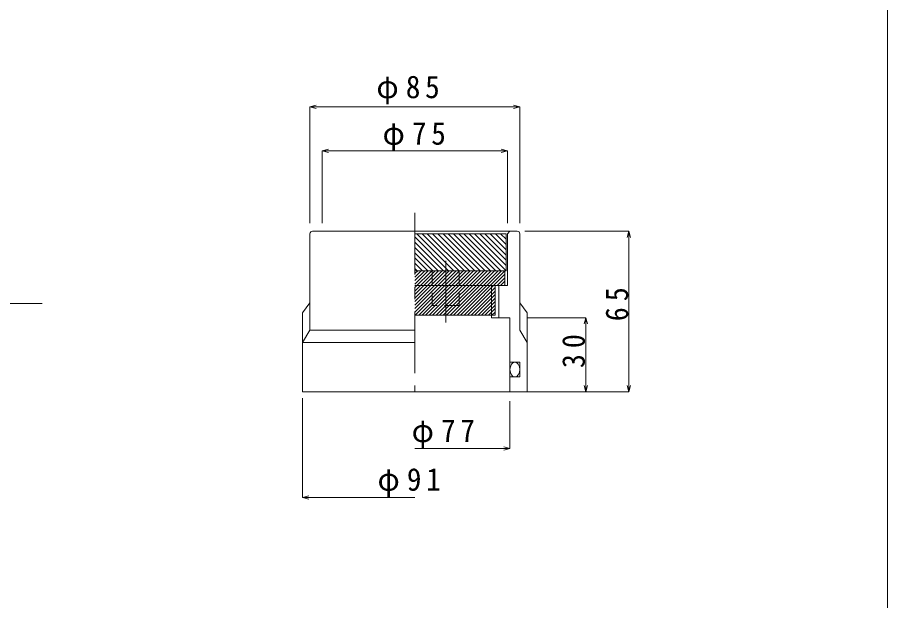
# Model space of a CAD drawing. Units: millimetres on the paper, enlarged 15 times, with parts at other scales. Extents: x -2100 to 2100, y -1470 to 1470.
# Drawn here: x 1042 to 2100, y -734 to -26 of the extents above; entities that cross this region are included whole.
import ezdxf

# ---------------------------------------------------------------- set-up
doc = ezdxf.new("R2010")
doc.units = ezdxf.units.MM
doc.header["$LTSCALE"] = 15
for name, pattern in [('CHAIN1', [8, 5, -1, 1, -1]), ('CHAIN2', [12, 9, -1, 1, -1]), ('DASHED1', [1.8, 1.2, -0.6])]:
    doc.linetypes.add(name, pattern=pattern)
doc.layers.add('0-0_図面枠', color=7, linetype='Continuous', lineweight=18)
doc.layers.add('2-0', color=4, linetype='Continuous', lineweight=18)
doc.styles.add('ＭＳ ゴシック', font='')
doc.styles.get('ＭＳ ゴシック').set_extended_font_data('MS Gothic')

msp = doc.modelspace()

# ---------------------------------------------------------------- linework, layer by layer
at = {"layer": '0-0_図面枠', "color": 5}
msp.add_lwpolyline([(2100, 1470), (-2100, 1470), (-2100, -1470), (2100, -1470)], close=True, dxfattribs=at)
at = {"layer": '2-0'}
for p, q in [((1397.99, -134.58), (1405.52, -132.57)), ((1397.99, -134.58), (1652.99, -134.58)), ((1397.99, -134.58), (1405.52, -136.6)), ((1397.99, -134.58), (1397.99, -275.95)), ((1652.99, -134.58), (1645.45, -132.57)), ((1652.99, -134.58), (1645.45, -136.6)), ((1652.99, -134.58), (1652.99, -275.95)), ((1412.99, -188.29), (1420.52, -186.27)), ((1412.99, -188.29), (1637.99, -188.29)), ((1412.99, -188.29), (1420.52, -190.31)), ((1412.99, -188.29), (1412.99, -275.95)), ((1637.99, -188.29), (1630.45, -186.27)), ((1637.99, -188.29), (1630.45, -190.31)), ((1637.99, -188.29), (1637.99, -275.95)), ((1785.33, -285.83), (1659.14, -285.83)), ((1785.33, -285.83), (1783.31, -293.37)), ((1785.33, -480.83), (1785.33, -285.83)), ((1785.33, -285.83), (1787.35, -293.37)), ((1545.89, -333.83), (1525.49, -354.24)), ((1528.92, -333.83), (1525.49, -337.27)), ((1533.17, -333.83), (1525.49, -341.51)), ((1537.41, -333.83), (1525.49, -345.75)), ((1541.65, -333.83), (1525.49, -350)), ((1550.14, -333.83), (1525.49, -358.48)), ((1554.38, -333.83), (1525.49, -362.72)), ((1558.62, -333.83), (1525.49, -366.97)), ((1562.86, -333.83), (1525.49, -371.21)), ((1567.11, -333.83), (1525.49, -375.45)), ((1571.35, -333.83), (1525.49, -379.69)), ((1575.59, -333.83), (1525.49, -383.94)), ((1579.83, -333.83), (1525.83, -387.83)), ((1584.08, -333.83), (1530.08, -387.83)), ((1588.32, -333.83), (1534.32, -387.83)), ((1592.56, -333.83), (1538.56, -387.83)), ((1596.8, -333.83), (1542.8, -387.83)), ((1601.05, -333.83), (1547.05, -387.83)), ((1605.29, -333.83), (1551.29, -387.83)), ((1609.53, -333.83), (1555.53, -387.83)), ((1613.78, -333.83), (1559.78, -387.83)), ((1618.02, -333.83), (1564.02, -387.83)), ((1622.26, -333.83), (1568.26, -387.83)), ((1626.5, -333.83), (1572.5, -387.83)), ((1630.75, -333.83), (1576.75, -387.83)), ((1634.99, -333.83), (1580.99, -387.83)), ((1634.99, -338.08), (1585.23, -387.83)), ((1634.99, -342.32), (1625.47, -351.83)), ((1634.99, -346.56), (1629.72, -351.83)), ((1622.99, -354.32), (1589.47, -387.83)), ((1622.99, -358.56), (1593.72, -387.83)), ((1634.99, -350.8), (1633.96, -351.83)), ((1622.99, -362.8), (1597.96, -387.83)), ((1622.99, -367.05), (1602.2, -387.83)), ((1622.99, -371.29), (1606.44, -387.83)), ((1622.99, -375.53), (1610.69, -387.83)), ((1622.99, -379.77), (1614.93, -387.83)), ((1622.99, -384.02), (1619.17, -387.83)), ((1733.05, -390.83), (1661.84, -390.83)), ((1733.05, -390.83), (1731.03, -398.37)), ((1733.05, -480.83), (1733.05, -390.83)), ((1733.05, -390.83), (1735.07, -398.37)), ((1733.05, -480.83), (1731.03, -473.3)), ((1733.05, -480.83), (1735.07, -473.3)), ((1785.33, -480.83), (1783.31, -473.3)), ((1785.33, -480.83), (1787.35, -473.3)), ((1785.33, -480.83), (1659.14, -480.83)), ((1733.05, -480.83), (1661.84, -480.83)), ((1388.99, -609.26), (1388.99, -488.62)), ((1640.99, -549.61), (1640.99, -492.36)), ((1640.99, -549.61), (1633.45, -551.63)), ((1388.99, -609.26), (1396.52, -607.24)), ((1388.99, -609.26), (1525.49, -609.26)), ((1388.99, -609.26), (1396.52, -611.28))]:
    msp.add_line(p, q, dxfattribs=at)
at = {"layer": '2-0', "linetype": 'CHAIN1'}
for p, q in [((1525.49, -263.33), (1525.49, -480.83)), ((1562.99, -321.83), (1562.99, -398.33))]:
    msp.add_line(p, q, dxfattribs=at)
at = {"layer": '2-0', "color": 3}
for p, q in [((1397.99, -288.83), (1397.99, -405.83)), ((1637.99, -288.83), (1637.99, -351.83)), ((1640.99, -285.83), (1649.99, -285.83)), ((1618.49, -351.83), (1618.49, -390.83)), ((1637.99, -351.83), (1621.49, -351.83)), ((1622.99, -351.83), (1622.99, -387.83)), ((1627.49, -351.83), (1627.49, -390.83)), ((1622.99, -387.83), (1525.49, -387.83)), ((1640.99, -390.83), (1618.49, -390.83)), ((1640.99, -390.83), (1640.99, -474.83)), ((1397.99, -405.83), (1388.99, -420.83)), ((1525.49, -405.83), (1397.99, -405.83)), ((1525.49, -420.83), (1388.99, -420.83)), ((1661.99, -480.83), (1661.99, -420.83)), ((1652.99, -444.83), (1640.99, -444.83)), ((1652.99, -444.83), (1652.99, -462.83))]:
    msp.add_line(p, q, dxfattribs=at)
at = {"layer": '2-0', "color": 2}
for p, q in [((1636.49, -288.83), (1525.49, -288.83)), ((1566.49, -333.83), (1525.49, -292.84)), ((1572.85, -333.83), (1527.85, -288.83)), ((1579.21, -333.83), (1534.21, -288.83)), ((1585.58, -333.83), (1540.58, -288.83)), ((1591.94, -333.83), (1546.94, -288.83)), ((1598.3, -333.83), (1553.3, -288.83)), ((1604.67, -333.83), (1559.67, -288.83)), ((1611.03, -333.83), (1566.03, -288.83)), ((1617.4, -333.83), (1572.4, -288.83)), ((1623.76, -333.83), (1578.76, -288.83)), ((1630.12, -333.83), (1585.12, -288.83)), ((1636.49, -333.83), (1591.49, -288.83)), ((1636.49, -327.47), (1597.85, -288.83)), ((1636.49, -321.11), (1604.22, -288.83)), ((1636.49, -314.74), (1610.58, -288.83)), ((1636.49, -308.38), (1616.94, -288.83)), ((1636.49, -302.01), (1623.31, -288.83)), ((1636.49, -295.65), (1629.67, -288.83)), ((1636.49, -289.29), (1636.04, -288.83)), ((1636.49, -288.83), (1636.49, -333.83)), ((1560.12, -333.83), (1525.49, -299.2)), ((1553.76, -333.83), (1525.49, -305.57)), ((1547.39, -333.83), (1525.49, -311.93)), ((1541.03, -333.83), (1525.49, -318.29)), ((1534.67, -333.83), (1525.49, -324.66)), ((1528.3, -333.83), (1525.49, -331.02)), ((1634.99, -333.83), (1525.49, -333.83))]:
    msp.add_line(p, q, dxfattribs=at)
at = {"layer": '2-0', "color": 7, "linetype": 'DASHED1'}
for p, q in [((1546.49, -333.83), (1546.49, -375.83)), ((1579.49, -333.83), (1579.49, -375.83)), ((1579.49, -375.83), (1546.49, -375.83))]:
    msp.add_line(p, q, dxfattribs=at)
at = {"layer": '2-0', "color": 7}
msp.add_line((1634.99, -333.83), (1636.49, -333.83), dxfattribs=at)
at = {"layer": '2-0', "color": 7, "linetype": 'CHAIN2'}
msp.add_line((630.69, -373.55), (1072.35, -373.55), dxfattribs=at)
at = {"layer": '2-0', "color": 3}
for points in [[(1637.99, -288.83), (1640.99, -285.83), (1400.99, -285.83)], [(1652.99, -288.83), (1652.99, -405.83), (1661.99, -420.83)], [(1634.99, -333.83), (1634.99, -351.83), (1525.49, -351.83)], [(1388.99, -450.83), (1388.99, -384.83), (1397.99, -372.83)], [(1661.99, -450.83), (1661.99, -384.83), (1652.99, -372.83)], [(1661.99, -480.83), (1388.99, -480.83), (1388.99, -420.83)], [(1652.99, -462.83), (1640.99, -462.83), (1640.99, -480.83)]]:
    msp.add_lwpolyline(points, dxfattribs=at)
at = {"layer": '2-0'}
msp.add_lwpolyline([(1525.49, -549.61), (1640.99, -549.61), (1633.45, -547.59)], dxfattribs=at)
at = {"layer": '2-0', "color": 3}
for centre, start, end in [((1400.99, -288.83), 90, 180), ((1649.99, -288.83), 0, 90)]:
    msp.add_arc(centre, 3, start, end, dxfattribs=at)
at = {"layer": '2-0', "color": 7}
msp.add_ellipse((1646.99, -453.83), major_axis=(0, 9), ratio=0.66, dxfattribs=at)

# ---------------------------------------------------------------- texts
at = {"layer": '2-0', "char_height": 27.49, "attachment_point": 7, "style": 'ＭＳ ゴシック'}
for s, insert in [('\\T1.32;\\W0.95;φ85', (1478.78, -131.73)), ('\\T1.32;\\W0.95;φ75', (1486.25, -188.24)), ('\\T1.32;\\W0.95;φ77', (1521.59, -549.34)), ('\\T1.32;\\W0.95;φ91', (1480.1, -608.41))]:
    msp.add_mtext(s, dxfattribs=dict(at, insert=insert))
at = {"layer": '2-0', "char_height": 27.49, "attachment_point": 7, "rotation": 90, "style": 'ＭＳ ゴシック'}
for s, insert in [('\\T1.44;\\W0.9;65', (1785.03, -395.03)), ('\\T1.44;\\W0.9;30', (1732.37, -451.98))]:
    msp.add_mtext(s, dxfattribs=dict(at, insert=insert))

doc.saveas('drawing.dxf')
